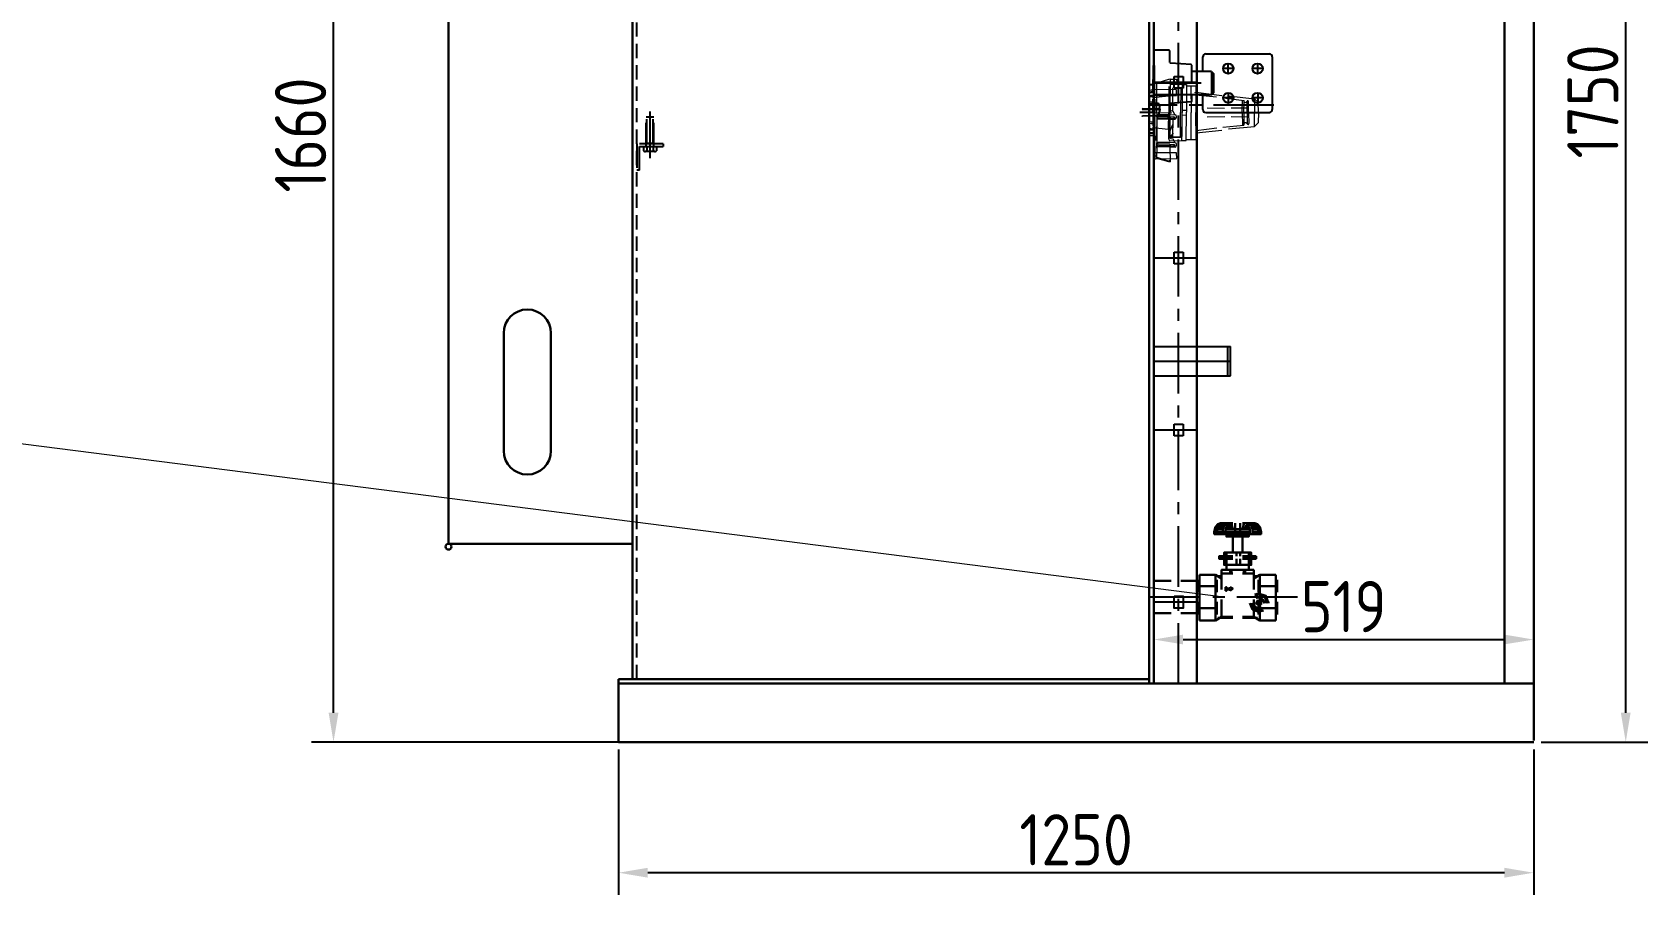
# Model space of a CAD drawing. Header units: millimetres. Extents: x 124493 to 133608, y -169944 to -164394.
# Drawn here: x 127917 to 130123, y -167298 to -166120 of the extents above; entities that cross this region are included whole.
import ezdxf

# ---------------------------------------------------------------- set-up
doc = ezdxf.new("R2010")
doc.units = ezdxf.units.MM
doc.header["$LTSCALE"] = 13
doc.linetypes.add('CENTERX2', pattern=[101.6, 63.5, -12.7, 12.7, -12.7])
doc.linetypes.add('DASHED', pattern=[0.75, 0.5, -0.25])
for name, color, linetype in [('1', 4, 'Continuous'), ('4虚线层', 6, 'DASHED'), ('C00-00-00', 7, 'Continuous'), ('粗实线', 4, 'Continuous')]:
    doc.layers.add(name, color=color, linetype=linetype)
doc.layers.add('标注、文本', color=3, linetype='Continuous', lineweight=25)
doc.layers.add('铁心', color=3, linetype='Continuous', lineweight=0)
doc.styles.get("Standard").update_dxf_attribs({"font": 'gbenor.shx', "bigfont": 'gbcbig.shx'})
doc.dimstyles.new('1-15', dxfattribs={"dimscale": 20, "dimtxt": 3.5, "dimasz": 2, "dimexe": 1.5, "dimexo": 0.5, "dimgap": 0.5, "dimtad": 1, "dimtoh": 1, "dimdec": 1, "dimdsep": 46, "dimtxsty": 'Standard', "dimcen": 2.5, "dimclrd": 3, "dimclre": 3, "dimclrt": 3, "dimadec": 0, "dimazin": 2, "dimtfac": 1, "dimtdec": 1, "dimtmove": 0, "dimatfit": 2, "dimfxl": 1, "dimarcsym": 0})

# ---------------------------------------------------------------- blocks, each defined once
blk = doc.blocks.new('A$C5957240F')
at = {"layer": '1', "color": 1, "linetype": 'CENTERX2', "lineweight": -3, "ltscale": 0.1}
blk.add_line((18, 16.7), (18, 80.4), dxfattribs=at)
at = {"layer": '4虚线层', "ltscale": 5}
for p, q in [((12.6, 32.4), (12.6, 72.9)), ((12.6, 72.9), (23.4, 72.9)), ((13.7, 37.2), (13.7, 72.9)), ((22.3, 37.2), (22.3, 72.9)), ((23.4, 32.4), (23.4, 72.9)), ((36, 36), (0, 36)), ((0, 36), (0, 0)), ((3.6, 0), (3.6, 32.4)), ((3.6, 32.4), (36, 32.4)), ((9, 32.4), (27, 32.4)), ((9, 32.4), (9, 26.7)), ((12.6, 37.2), (23.4, 37.2)), ((13.5, 32.4), (13.5, 26.7)), ((24.8, 25.6), (18, 25.6)), ((22.5, 32.4), (22.5, 26.7)), ((27, 32.4), (27, 26.7)), ((36, 36), (36, 32.4)), ((3.6, 0), (0, 0))]:
    blk.add_line(p, q, dxfattribs=at)
at = {"layer": '4虚线层'}
blk.add_line((18, 25.6), (11.2, 25.6), dxfattribs=at)
blk.add_arc((11.2, 28.7), 3.01, 221.6088, 318.3912, dxfattribs=at)
at = {"layer": '4虚线层', "ltscale": 5}
for centre, radius, start, end in [((18, 36.2), 10.5, 244.676, 295.324), ((24.8, 28.7), 3.01, 221.6088, 318.3912)]:
    blk.add_arc(centre, radius, start, end, dxfattribs=at)
blk = doc.blocks.new('*D512')
at = {"layer": 'Defpoints', "color": 0, "transparency": 16777216}
for p in [(128717.7, -167089.8), (129967.7, -167089.8), (128717.7, -167268.3)]:
    blk.add_point(p, dxfattribs=at)
at = {"layer": '标注、文本', "color": 3, "lineweight": -2, "transparency": 16777216}
for p, q in [((128717.7, -167099.8), (128717.7, -167298.3)), ((129967.7, -167099.8), (129967.7, -167298.3)), ((129927.7, -167268.3), (128757.7, -167268.3))]:
    blk.add_line(p, q, dxfattribs=at)
at = {"layer": '标注、文本', "color": 3, "transparency": 16777216}
for points in [[(128757.7, -167261.6), (128757.7, -167275), (128717.7, -167268.3)], [(129927.7, -167261.6), (129927.7, -167275), (129967.7, -167268.3)]]:
    blk.add_solid(points, dxfattribs=at)
at = {"layer": '标注、文本', "color": 3, "transparency": 16777216, "insert": (129342.7, -167223.3), "char_height": 70, "attachment_point": 5}
blk.add_mtext('1250', dxfattribs=at)
blk = doc.blocks.new('*D513')
at = {"layer": 'Defpoints', "color": 0, "transparency": 16777216}
for p in [(129967.7, -166949.8), (129448.7, -167009.8), (129967.7, -167009.8)]:
    blk.add_point(p, dxfattribs=at)
at = {"layer": '标注、文本', "color": 3, "lineweight": -2, "transparency": 16777216}
for p, q in [((129448.7, -166999.8), (129448.7, -166919.8)), ((129967.7, -166999.8), (129967.7, -166919.8)), ((129488.7, -166949.8), (129927.7, -166949.8))]:
    blk.add_line(p, q, dxfattribs=at)
at = {"layer": '标注、文本', "color": 3, "transparency": 16777216}
for points in [[(129488.7, -166943.1), (129488.7, -166956.4), (129448.7, -166949.8)], [(129927.7, -166943.1), (129927.7, -166956.4), (129967.7, -166949.8)]]:
    blk.add_solid(points, dxfattribs=at)
at = {"layer": '标注、文本', "color": 3, "transparency": 16777216, "insert": (129708.2, -166904.8), "char_height": 70, "attachment_point": 5}
blk.add_mtext('519', dxfattribs=at)
blk = doc.blocks.new('*D517')
at = {"layer": 'Defpoints', "color": 0, "transparency": 16777216}
for p in [(129967.7, -165339.8), (130093.4, -165339.8), (129967.7, -167089.8)]:
    blk.add_point(p, dxfattribs=at)
at = {"layer": '标注、文本', "color": 3, "lineweight": -2, "transparency": 16777216}
for p, q in [((129977.7, -165339.8), (130123.4, -165339.8)), ((130093.4, -167049.8), (130093.4, -165379.8)), ((129977.7, -167089.8), (130123.4, -167089.8))]:
    blk.add_line(p, q, dxfattribs=at)
at = {"layer": '标注、文本', "color": 3, "transparency": 16777216}
for points in [[(130086.7, -165379.8), (130100, -165379.8), (130093.4, -165339.8)], [(130086.7, -167049.8), (130100, -167049.8), (130093.4, -167089.8)]]:
    blk.add_solid(points, dxfattribs=at)
at = {"layer": '标注、文本', "color": 3, "transparency": 16777216, "insert": (130048.4, -166214.8), "char_height": 70, "attachment_point": 5, "rotation": 90}
blk.add_mtext('1750', dxfattribs=at)
blk = doc.blocks.new('A$C4C206FB1')
at = {"layer": '标注、文本', "color": 4, "lineweight": 30}
for points in [[(58.5, 85.6), (56.4, 84.5), (54.2, 82.4)], [(68.3, 85.6), (65, 85.6), (61.8, 83.4), (60.7, 80.2)], [(69.4, 80.2), (68.3, 84.5), (68.3, 85.6)], [(78, 80.2), (79.1, 84.5), (80.2, 85.6)], [(78, 85.6), (88.9, 85.6)], [(86.7, 80.2), (85.6, 83.4), (82.4, 85.6)], [(93.2, 82.4), (91, 84.5), (88.9, 85.6)], [(69.4, 75.9), (53.1, 75.9), (53.1, 78)], [(69.4, 75.9), (53.1, 75.9), (53.1, 78), (60.7, 78)], [(58.5, 84.5), (56.4, 83.4), (55.3, 82.4)], [(58.5, 83.4), (57.4, 82.4), (56.4, 81.3)], [(58.5, 82.4), (57.4, 82.4), (56.4, 81.3)], [(65, 83.4), (63.9, 82.4), (62.9, 80.2)], [(65, 82.4), (63.9, 82.4), (62.9, 80.2)], [(62.9, 75.9), (62.9, 80.2), (62.9, 78)], [(62.9, 78), (84.5, 78)], [(67.2, 80.2), (67.2, 82.4), (67.2, 83.4), (66.1, 83.4)], [(67.2, 82.4), (66.1, 82.4)], [(67.2, 82.4), (67.2, 80.2)], [(94.3, 78), (94.3, 75.9), (78, 75.9)], [(86.7, 78), (94.3, 78), (94.3, 75.9), (78, 75.9)], [(81.3, 83.4), (80.2, 82.4)], [(80.2, 80.2), (81.3, 82.4)], [(84.5, 80.2), (83.4, 82.4), (82.4, 83.4)], [(84.5, 80.2), (83.4, 82.4), (82.4, 82.4)], [(84.5, 75.9), (84.5, 80.2), (84.5, 78)], [(92.1, 82.4), (91, 83.4), (88.9, 84.5)], [(91, 81.3), (89.9, 82.4), (88.9, 83.4)], [(91, 81.3), (89.9, 82.4), (88.9, 82.4)], [(61.8, 56.4), (61.8, 59.6), (85.6, 59.6), (85.6, 56.4)], [(69.4, 55.3), (57.4, 55.3), (57.4, 56.4), (69.4, 56.4)], [(69.4, 54.2), (57.4, 54.2), (57.4, 55.3), (69.4, 55.3)], [(69.4, 41.2), (59.6, 41.2), (59.6, 44.4), (69.4, 44.4)], [(85.6, 54.2), (85.6, 48.8), (61.8, 48.8), (61.8, 54.2)], [(89.9, 56.4), (89.9, 55.3), (78, 55.3)], [(78, 56.4), (89.9, 56.4)], [(89.9, 55.3), (89.9, 54.2), (78, 54.2)], [(78, 55.3), (89.9, 55.3)], [(87.8, 44.4), (87.8, 41.2), (78, 41.2)], [(78, 44.4), (87.8, 44.4)], [(0, 34.7), (15.2, 34.7)], [(23.8, 34.7), (39, 34.7)], [(39, 24.9), (39, 35.8)], [(40.1, 40.1), (40.1, 30.3), (40.1, 10.8), (40.1, 0)], [(54.2, 40.1), (54.2, 30.3), (54.2, 10.8), (54.2, 0)], [(59.6, 41.2), (59.6, 27.1)], [(62.9, 29.3), (63.9, 29.3), (63.9, 28.2)], [(62.9, 29.3), (62.9, 28.2)], [(67.2, 29.3), (69.4, 28.2), (67.2, 26)], [(67.2, 29.3), (67.2, 28.2)], [(87.8, 41.2), (87.8, 27.1)], [(107.3, 40.1), (107.3, 30.3), (93.2, 30.3)], [(93.2, 40.1), (93.2, 30.3), (93.2, 10.8), (93.2, 0)], [(107.3, 40.1), (107.3, 30.3), (107.3, 10.8), (107.3, 0)], [(108.4, 24.9), (108.4, 35.8)], [(55.3, 16.3), (55.3, 5.4)], [(59.6, 18.4), (59.6, 3.3)], [(62.9, 26), (63.9, 26), (63.9, 27.1)], [(67.2, 26), (67.2, 27.1), (63.9, 27.1)], [(84.5, 15.2), (86.7, 9.8), (92.1, 7.6), (96.5, 8.7)], [(85.6, 15.2), (87.8, 10.8), (92.1, 8.7), (95.4, 9.8)], [(87.8, 18.4), (87.8, 3.3), (93.2, 0)], [(87.8, 15.2), (88.9, 11.9), (92.1, 10.8), (94.3, 11.9)], [(100.8, 15.2), (98.6, 21.7), (92.1, 23.8), (88.9, 22.8)], [(99.7, 15.2), (97.5, 20.6), (92.1, 22.8), (88.9, 21.7)], [(97.5, 15.2), (95.4, 18.4), (92.1, 20.6), (89.9, 19.5)], [(92.1, 16.3), (92.1, 5.4)], [(99.7, 15.2), (99.7, 16.3)], [(100.8, 15.2), (100.8, 16.3)], [(0, 6.5), (15.2, 6.5)], [(23.8, 6.5), (39, 6.5)], [(56.4, 2.2), (69.4, 2.2)], [(58.5, 3.3), (69.4, 3.3)], [(78, 3.3), (87.8, 3.3)], [(78, 3.3), (88.9, 3.3)], [(78, 2.2), (91, 2.2)], [(107.3, 10.8), (93.2, 10.8)]]:
    blk.add_lwpolyline(points, dxfattribs=at)
for points in [[(83.4, 75.9), (83.4, 73.7), (63.9, 73.7), (63.9, 75.9)], [(78, 73.7), (78, 59.6), (69.4, 59.6), (69.4, 73.7)], [(83.4, 48.8), (83.4, 44.4), (63.9, 44.4), (63.9, 48.8)], [(94.3, 15.2), (94.3, 17.3), (92.1, 17.3), (91, 17.3), (89.9, 15.2), (91, 14.1), (92.1, 14.1), (94.3, 14.1)], [(93.2, 15.2), (93.2, 16.3), (92.1, 16.3), (92.1, 15.2)]]:
    blk.add_lwpolyline(points, close=True, dxfattribs=at)
for points in [[(58.5, 85.6), (58.5, 85.6), (69.4, 85.6), (69.4, 85.6)], [(71.5, 85.6), (71.5, 85.6), (71.5, 75.9), (71.5, 75.9)], [(75.9, 85.6), (75.9, 85.6), (75.9, 75.9), (75.9, 75.9)], [(79.1, 84.5), (79.1, 84.5), (79.1, 85.6), (79.1, 85.6)], [(82.4, 85.6), (82.4, 85.6), (80.2, 85.6), (80.2, 85.6)], [(53.1, 78), (53.1, 78), (54.2, 82.4), (54.2, 82.4)], [(53.1, 78), (53.1, 78), (55.3, 82.4), (55.3, 82.4)], [(55.3, 78), (55.3, 78), (56.4, 81.3), (56.4, 81.3)], [(55.3, 78), (55.3, 78), (56.4, 81.3), (56.4, 81.3)], [(60.7, 78), (60.7, 78), (55.3, 78), (55.3, 78)], [(56.4, 80.2), (56.4, 80.2), (60.7, 80.2), (60.7, 80.2)], [(58.5, 84.5), (58.5, 84.5), (63.9, 84.5), (63.9, 84.5)], [(58.5, 83.4), (58.5, 83.4), (61.8, 83.4), (61.8, 83.4)], [(58.5, 82.4), (58.5, 82.4), (61.8, 82.4), (61.8, 82.4)], [(60.7, 80.2), (60.7, 80.2), (60.7, 75.9), (60.7, 75.9)], [(60.7, 78), (60.7, 78), (62.9, 78), (62.9, 78)], [(62.9, 80.2), (62.9, 80.2), (84.5, 80.2), (84.5, 80.2)], [(84.5, 78), (84.5, 78), (62.9, 78), (62.9, 78)], [(65, 83.4), (65, 83.4), (66.1, 83.4), (66.1, 83.4)], [(65, 82.4), (65, 82.4), (66.1, 82.4), (66.1, 82.4)], [(80.2, 82.4), (80.2, 82.4), (80.2, 80.2), (80.2, 80.2)], [(82.4, 83.4), (82.4, 83.4), (81.3, 83.4), (81.3, 83.4)], [(82.4, 82.4), (82.4, 82.4), (81.3, 82.4), (81.3, 82.4)], [(88.9, 84.5), (88.9, 84.5), (83.4, 84.5), (83.4, 84.5)], [(88.9, 83.4), (88.9, 83.4), (85.6, 83.4), (85.6, 83.4)], [(88.9, 82.4), (88.9, 82.4), (85.6, 82.4), (85.6, 82.4)], [(86.7, 80.2), (86.7, 80.2), (91, 80.2), (91, 80.2)], [(91, 80.2), (91, 80.2), (86.7, 80.2), (86.7, 80.2)], [(86.7, 80.2), (86.7, 80.2), (86.7, 75.9), (86.7, 75.9)], [(94.3, 78), (94.3, 78), (86.7, 78), (86.7, 78)], [(86.7, 78), (86.7, 78), (92.1, 78), (92.1, 78)], [(92.1, 78), (92.1, 78), (91, 81.3), (91, 81.3)], [(92.1, 78), (92.1, 78), (91, 81.3), (91, 81.3)], [(94.3, 78), (94.3, 78), (92.1, 82.4), (92.1, 82.4)], [(94.3, 78), (94.3, 78), (93.2, 82.4), (93.2, 82.4)], [(94.3, 75.9), (94.3, 75.9), (94.3, 78), (94.3, 78)], [(63.9, 59.6), (63.9, 59.6), (63.9, 56.4), (63.9, 56.4)], [(72.6, 59.6), (72.6, 59.6), (72.6, 56.4), (72.6, 56.4)], [(75.9, 59.6), (75.9, 59.6), (75.9, 56.4), (75.9, 56.4)], [(83.4, 59.6), (83.4, 59.6), (83.4, 56.4), (83.4, 56.4)], [(63.9, 54.2), (63.9, 54.2), (63.9, 48.8), (63.9, 48.8)], [(67.2, 44.4), (67.2, 44.4), (67.2, 41.2), (67.2, 41.2)], [(68.3, 44.4), (68.3, 44.4), (68.3, 41.2), (68.3, 41.2)], [(72.6, 54.2), (72.6, 54.2), (72.6, 48.8), (72.6, 48.8)], [(75.9, 54.2), (75.9, 54.2), (75.9, 48.8), (75.9, 48.8)], [(79.1, 44.4), (79.1, 44.4), (79.1, 41.2), (79.1, 41.2)], [(80.2, 44.4), (80.2, 44.4), (80.2, 41.2), (80.2, 41.2)], [(83.4, 54.2), (83.4, 54.2), (83.4, 48.8), (83.4, 48.8)], [(40.1, 40.1), (40.1, 40.1), (46.6, 40.1), (46.6, 40.1)], [(40.1, 30.3), (40.1, 30.3), (40.1, 40.1), (40.1, 40.1)], [(40.1, 30.3), (40.1, 30.3), (46.6, 30.3), (46.6, 30.3)], [(46.6, 40.1), (46.6, 40.1), (54.2, 40.1), (54.2, 40.1)], [(46.6, 30.3), (46.6, 30.3), (54.2, 30.3), (54.2, 30.3)], [(54.2, 40.1), (54.2, 40.1), (59.6, 36.8), (59.6, 36.8)], [(55.3, 35.8), (55.3, 35.8), (55.3, 24.9), (55.3, 24.9)], [(56.4, 39), (56.4, 39), (59.6, 39), (59.6, 39)], [(58.5, 37.9), (58.5, 37.9), (59.6, 37.9), (59.6, 37.9)], [(93.2, 40.1), (93.2, 40.1), (87.8, 36.8), (87.8, 36.8)], [(87.8, 39), (87.8, 39), (91, 39), (91, 39)], [(87.8, 37.9), (87.8, 37.9), (88.9, 37.9), (88.9, 37.9)], [(92.1, 35.8), (92.1, 35.8), (92.1, 24.9), (92.1, 24.9)], [(107.3, 40.1), (107.3, 40.1), (93.2, 40.1), (93.2, 40.1)], [(39, 5.4), (39, 5.4), (39, 16.3), (39, 16.3)], [(62.9, 26), (62.9, 26), (62.9, 28.2), (62.9, 28.2)], [(63.9, 28.2), (63.9, 28.2), (67.2, 28.2), (67.2, 28.2)], [(97.5, 15.2), (97.5, 15.2), (97.5, 16.3), (97.5, 16.3)], [(108.4, 5.4), (108.4, 5.4), (108.4, 16.3), (108.4, 16.3)], [(40.1, 10.8), (40.1, 10.8), (46.6, 10.8), (46.6, 10.8)], [(46.6, 10.8), (46.6, 10.8), (54.2, 10.8), (54.2, 10.8)], [(54.2, 0), (54.2, 0), (59.6, 3.3), (59.6, 3.3)], [(59.6, 3.3), (59.6, 3.3), (69.4, 3.3), (69.4, 3.3)], [(45.5, 0), (45.5, 0), (40.1, 0), (40.1, 0)], [(54.2, 0), (54.2, 0), (45.5, 0), (45.5, 0)], [(93.2, 0), (93.2, 0), (107.3, 0), (107.3, 0)]]:
    blk.add_open_spline(points, degree=3, dxfattribs=at)
blk = doc.blocks.new('*D520')
at = {"layer": 'Defpoints', "color": 0, "transparency": 16777216}
for p in [(128328.4, -165431.6), (128703.7, -165431.6), (128817.7, -167089.8)]:
    blk.add_point(p, dxfattribs=at)
at = {"layer": '标注、文本', "color": 3, "lineweight": -2, "transparency": 16777216}
for p, q in [((128693.7, -165431.6), (128298.4, -165431.6)), ((128328.4, -167049.8), (128328.4, -165471.6)), ((128807.7, -167089.8), (128298.4, -167089.8))]:
    blk.add_line(p, q, dxfattribs=at)
at = {"layer": '标注、文本', "color": 3, "transparency": 16777216}
for points in [[(128321.7, -165471.6), (128335.1, -165471.6), (128328.4, -165431.6)], [(128321.7, -167049.8), (128335.1, -167049.8), (128328.4, -167089.8)]]:
    blk.add_solid(points, dxfattribs=at)
at = {"layer": '标注、文本', "color": 3, "transparency": 16777216, "insert": (128283.4, -166260.7), "char_height": 70, "attachment_point": 5, "rotation": 90}
blk.add_mtext('1660', dxfattribs=at)

msp = doc.modelspace()

# ---------------------------------------------------------------- hatches: boundary and pattern name
at = {"layer": 'C00-00-00'}
h = msp.add_hatch(color=256, dxfattribs=at)
h.dxf.hatch_style = 2
h.paths.add_polyline_path([(129449.53, -166229.75), (129449.58, -166261.08), (129453.04, -166261.88)])
h = msp.add_hatch(color=256, dxfattribs=at)
h.dxf.hatch_style = 2
h.paths.add_polyline_path([(129449.53, -166229.75), (129452.99, -166230.55), (129453.04, -166261.88)])
h = msp.add_hatch(color=256, dxfattribs=at)
h.dxf.hatch_style = 2
h.paths.add_polyline_path([(129449.69, -166266.94), (129452.46, -166267.57), (129449.53, -166267.63)])
h = msp.add_hatch(color=256, dxfattribs=at)
h.dxf.hatch_style = 2
h.paths.add_polyline_path([(129449.58, -166261.08), (129449.69, -166266.94), (129452.46, -166267.57)])
h = msp.add_hatch(color=256, dxfattribs=at)
h.dxf.hatch_style = 2
h.paths.add_polyline_path([(129449.58, -166261.08), (129453.04, -166261.88), (129452.46, -166267.57)])

# ---------------------------------------------------------------- linework, layer by layer
at = {"layer": '1', "color": 1, "linetype": 'CENTERX2', "lineweight": -3, "ltscale": 0.1}
for p, q in [((129482.68, -167009.77), (129482.68, -165369.76)), ((129482.68, -167009.77), (129482.68, -165369.76)), ((129507.68, -166188.77), (129448.68, -166188.77)), ((129507.68, -166188.77), (129448.68, -166188.77)), ((129513.68, -166189.77), (129448.68, -166189.77)), ((129612.85, -166219.75), (129442.68, -166219.75)), ((129507.68, -166428.77), (129448.68, -166428.77)), ((129507.68, -166663.77), (129448.68, -166663.77)), ((129644.84, -166891.77), (129442.68, -166891.77)), ((129507.68, -166898.77), (129448.68, -166898.77))]:
    msp.add_line(p, q, dxfattribs=at)
at = {"layer": '4虚线层', "ltscale": 3}
msp.add_line((128742.68, -167003.77), (128742.68, -165468.77), dxfattribs=at)
at = {"layer": 'C00-00-00', "lineweight": 0}
for points in [[(129442.68, -166199.24), (129448.63, -166198.95)], [(129449.53, -166229.75), (129449.48, -166198.42), (129448.63, -166198.95), (129448.68, -166230.28)], [(129470.92, -166184.43), (129468.69, -166184.65), (129452.94, -166189.75)], [(129453.15, -166229.86), (129452.94, -166189.75), (129470.98, -166187.36)], [(129470.92, -166184.43), (129479.7, -166184.27), (129480.12, -166188.74), (129470.66, -166188.74)], [(129470.92, -166184.43), (129470.81, -166225.93), (129471.34, -166226.78), (129472.57, -166227.79)], [(129471.56, -166191.14), (129487.41, -166191.88), (129493.26, -166191.78), (129493.26, -166229.65)], [(129474.64, -166228.27), (129474.75, -166196.24)], [(129493.26, -166191.78), (129493.64, -166193.32), (129506.03, -166193.27), (129506.35, -166229.76)], [(129499.49, -166193.21), (129499.8, -166229.7)], [(129504.65, -166202.42), (129506.19, -166202.04), (129541.56, -166206.57)], [(129456.5, -166224.81), (129433.26, -166224.54), (129432.94, -166225.92), (129458.42, -166225.98)], [(129446.93, -166209.49), (129469.27, -166207.36)], [(129469.27, -166207.36), (129469.16, -166229.91)], [(129545.5, -166224.23), (129521.56, -166223.8)], [(129543.69, -166209.97), (129571.99, -166213.59)], [(129550.87, -166207.26), (129586.41, -166211.09), (129586.4, -166230.03)], [(129578.37, -166223.81), (129554.27, -166224.07)], [(129571.83, -166214.29), (129572.2, -166215.83), (129573.58, -166216.15), (129575.13, -166215.77), (129576.14, -166214.55)], [(129576.99, -166214.02), (129576.3, -166213.86), (129576.14, -166214.55)], [(129578.32, -166230.35), (129578.21, -166215.03), (129577.68, -166214.18), (129576.99, -166214.02)], [(129591.56, -166229.77), (129591.14, -166215.83), (129586.41, -166211.09)], [(129457.03, -166235.13), (129432.94, -166235.39), (129433.26, -166234.01), (129458.74, -166234.06)], [(129449.53, -166229.75), (129449.58, -166261.08), (129448.73, -166261.62), (129448.68, -166230.28)], [(129453.15, -166229.86), (129452.46, -166267.57), (129449.53, -166267.63), (129449.53, -166229.75)], [(129449.96, -166234.22), (129449.96, -166262.63)], [(129452.57, -166235.55), (129453.63, -166237.25), (129455.01, -166237.57)], [(129453.15, -166229.86), (129452.83, -166269.12), (129453.2, -166270.66), (129454.58, -166270.98)], [(129454.69, -166238.96), (129453.15, -166239.33), (129452.83, -166240.71)], [(129453.04, -166233.48), (129453.42, -166235.02), (129454.8, -166235.34)], [(129471.66, -166263.27), (129469.96, -166264.33), (129469.48, -166266.41), (129469.85, -166267.95), (129471.93, -166268.43), (129487.25, -166268.32), (129493.1, -166268.22), (129493.26, -166229.65)], [(129470.7, -166239.01), (129470.81, -166263.8), (129485.44, -166263.54), (129486.98, -166263.16), (129487.3, -166261.78), (129487.41, -166229.76)], [(129470.7, -166239.01), (129470.81, -166263.8), (129471.34, -166264.65), (129472.56, -166265.66)], [(129470.7, -166239.01), (129477.94, -166239.22)], [(129470.81, -166235.39), (129471.02, -166237.63)], [(129470.81, -166235.39), (129471.02, -166237.63)], [(129473.04, -166263.59), (129470.81, -166263.8), (129474.59, -166263.21), (129475.01, -166239.28)], [(129477.83, -166233.37), (129475.33, -166228.43), (129472.57, -166227.79)], [(129477.57, -166237.68), (129477.19, -166236.14), (129475.81, -166235.82)], [(129479.96, -166236.78), (129479.59, -166235.23), (129479.22, -166233.69), (129477.83, -166233.37)], [(129477.94, -166239.22), (129478.95, -166238), (129479.96, -166236.78)], [(129493.42, -166266.83), (129506.5, -166266.94), (129506.35, -166229.76)], [(129545.71, -166235.93), (129521.61, -166236.2)], [(129543.21, -166249.92), (129571.56, -166247)], [(129550.65, -166252.37), (129586.4, -166248.97), (129586.4, -166230.03)], [(129578.42, -166236.2), (129554.49, -166235.77)], [(129576.35, -166245.19), (129575.12, -166244.18), (129573.74, -166243.86), (129572.2, -166244.23), (129571.72, -166246.31)], [(129576.35, -166245.19), (129576.88, -166246.04), (129577.57, -166246.2)], [(129577.57, -166246.2), (129578.26, -166246.36), (129578.58, -166244.98)], [(129591.56, -166229.77), (129591.14, -166244.24), (129586.4, -166248.97)], [(129442.68, -166261.22), (129448.73, -166261.62)], [(129446.98, -166250.29), (129469.05, -166252.47)], [(129449.85, -166256.78), (129450.01, -166293.96)], [(129452.83, -166269.12), (129453.04, -166271.35), (129453.41, -166272.89), (129454.8, -166273.21)], [(129452.83, -166278.59), (129453.04, -166271.35)], [(129477.83, -166271.25), (129475.33, -166266.3), (129472.56, -166265.66)], [(129479.96, -166274.65), (129479.58, -166273.11), (129479.21, -166271.57), (129477.83, -166271.25)], [(129506.5, -166257.47), (129541.56, -166253.91)], [(129452.51, -166289.44), (129450.27, -166289.65), (129450.86, -166283.96), (129452.93, -166284.44)], [(129452.56, -166273.43), (129453.63, -166275.13), (129455.01, -166275.45)], [(129452.56, -166292.36), (129469, -166296.89), (129471.07, -166297.37), (129470.86, -166295.13)], [(129454.69, -166276.83), (129453.15, -166277.2), (129452.83, -166278.59)], [(129452.88, -166290.98), (129468.46, -166296.04), (129470.7, -166295.82)], [(129470.7, -166276.89), (129477.94, -166277.1)], [(129477.56, -166275.56), (129477.19, -166274.01), (129475.81, -166273.69)], [(129477.94, -166277.1), (129478.79, -166276.57), (129479.96, -166274.65)]]:
    msp.add_lwpolyline(points, dxfattribs=at)
for points in [[(129449.8, -166206.51), (129479.59, -166206.83), (129479.96, -166198.9), (129449.48, -166198.42)], [(129449.47, -166293.11), (129480.11, -166292.9), (129479.8, -166284.81), (129449.85, -166285.18)]]:
    msp.add_lwpolyline(points, close=True, dxfattribs=at)
for points in [[(129447.52, -166165.92), (129447.52, -166165.92), (129446.98, -166202.94), (129446.98, -166202.94)], [(129449.75, -166165.71), (129449.75, -166165.71), (129449.91, -166202.89), (129449.91, -166202.89)], [(129442.68, -166199.24), (129446.26, -166199.07), (129448.63, -166198.95), (129448.63, -166198.95)], [(129442.68, -166201.57), (129446.38, -166201.34), (129448.85, -166201.19), (129448.85, -166201.19)], [(129442.68, -166202.86), (129446.2, -166202.68), (129448.53, -166202.57), (129448.53, -166202.57)], [(129469.38, -166194.27), (129469.38, -166194.27), (129469.16, -166229.91), (129469.16, -166229.91)], [(129485.6, -166196.56), (129485.6, -166196.56), (129485.17, -166229.97), (129485.17, -166229.97)], [(129487.36, -166198.43), (129487.36, -166198.43), (129487.41, -166229.76), (129487.41, -166229.76)], [(129487.41, -166191.88), (129487.41, -166191.88), (129487.41, -166229.76), (129487.41, -166229.76)], [(129442.68, -166206.47), (129446.14, -166206.3), (129448.42, -166206.19), (129448.42, -166206.19)], [(129442.68, -166208.1), (129446.35, -166207.88), (129448.79, -166207.73), (129448.79, -166207.73)], [(129442.68, -166215.25), (129446.23, -166215.08), (129448.58, -166214.96), (129448.58, -166214.96)], [(129442.68, -166217.47), (129446.35, -166217.31), (129448.79, -166217.2), (129448.79, -166217.2)], [(129447.14, -166211.72), (129447.14, -166211.72), (129447.46, -166248.21), (129447.46, -166248.21)], [(129450.07, -166211.67), (129450.07, -166211.67), (129449.69, -166248), (129449.69, -166248)], [(129487.36, -166226.83), (129487.36, -166226.83), (129493.21, -166226.73), (129493.21, -166226.73)], [(129506.08, -166205.66), (129506.08, -166205.66), (129534.54, -166208.59), (129534.54, -166208.59)], [(129569.7, -166229.82), (129569.7, -166229.82), (129569.91, -166213.11), (129569.91, -166213.11)], [(129571.77, -166230.3), (129571.77, -166230.3), (129571.99, -166213.59), (129571.99, -166213.59)], [(129576.24, -166229.87), (129576.24, -166229.87), (129576.14, -166214.55), (129576.14, -166214.55)], [(129576.99, -166214.02), (129576.99, -166214.02), (129577.15, -166213.33), (129577.15, -166213.33)], [(129448.68, -166230.28), (129448.68, -166230.28), (129429.75, -166230.28), (129429.75, -166230.28)], [(129448.84, -166229.59), (129448.84, -166229.59), (129429.91, -166229.59), (129429.91, -166229.59)], [(129438.52, -166230.12), (129438.52, -166230.12), (129473.47, -166230.18), (129473.47, -166230.18)], [(129442.68, -166242.39), (129446.32, -166242.57), (129448.73, -166242.68), (129448.73, -166242.68)], [(129442.68, -166244.62), (129446.44, -166244.8), (129448.95, -166244.91), (129448.95, -166244.91)], [(129454.06, -166232.25), (129454.06, -166232.25), (129469.27, -166235.77), (129469.27, -166235.77)], [(129470.6, -166233.16), (129470.6, -166233.16), (129454.59, -166233.1), (129454.59, -166233.1)], [(129470.7, -166239.01), (129470.7, -166239.01), (129454.69, -166238.96), (129454.69, -166238.96)], [(129470.81, -166235.39), (129470.81, -166235.39), (129454.8, -166235.34), (129454.8, -166235.34)], [(129471.02, -166237.63), (129471.02, -166237.63), (129455.01, -166237.57), (129455.01, -166237.57)], [(129469.05, -166252.47), (129469.05, -166252.47), (129469.16, -166229.91), (129469.16, -166229.91)], [(129469.48, -166266.41), (129469.48, -166266.41), (129469.16, -166229.91), (129469.16, -166229.91)], [(129470.49, -166255.71), (129470.49, -166255.71), (129474.8, -166246.51), (129474.8, -166246.51)], [(129477.83, -166233.37), (129477.83, -166233.37), (129470.6, -166233.16), (129470.6, -166233.16)], [(129470.81, -166235.39), (129470.81, -166235.39), (129475.81, -166235.82), (129475.81, -166235.82)], [(129471.02, -166237.63), (129471.02, -166237.63), (129477.57, -166237.68), (129477.57, -166237.68)], [(129477.57, -166237.68), (129477.57, -166237.68), (129477.73, -166236.99), (129477.73, -166236.99)], [(129485.44, -166263.54), (129485.44, -166263.54), (129485.17, -166229.97), (129485.17, -166229.97)], [(129487.25, -166268.32), (129487.25, -166268.32), (129487.41, -166229.76), (129487.41, -166229.76)], [(129487.3, -166233.37), (129487.3, -166233.37), (129493.15, -166233.27), (129493.15, -166233.27)], [(129499.96, -166266.89), (129499.96, -166266.89), (129499.8, -166229.7), (129499.8, -166229.7)], [(129569.7, -166229.82), (129569.7, -166229.82), (129570.02, -166247.37), (129570.02, -166247.37)], [(129571.77, -166230.3), (129571.77, -166230.3), (129571.56, -166247), (129571.56, -166247)], [(129576.24, -166229.87), (129576.24, -166229.87), (129576.19, -166245.88), (129576.19, -166245.88)], [(129578.32, -166230.35), (129578.32, -166230.35), (129578.58, -166244.98), (129578.58, -166244.98)], [(129442.68, -166251.86), (129446.32, -166252.03), (129448.73, -166252.15), (129448.73, -166252.15)], [(129442.68, -166253.39), (129446.53, -166253.57), (129449.11, -166253.69), (129449.11, -166253.69)], [(129442.68, -166257.01), (129446.47, -166257.19), (129449, -166257.31), (129449, -166257.31)], [(129442.68, -166258.41), (129446.29, -166258.58), (129448.68, -166258.69), (129448.68, -166258.69)], [(129442.68, -166261.22), (129446.32, -166261.46), (129448.73, -166261.62), (129448.73, -166261.62)], [(129470.6, -166271.03), (129470.6, -166271.03), (129454.58, -166270.98), (129454.58, -166270.98)], [(129469.48, -166266.41), (129469.48, -166266.41), (129469.64, -166265.71), (129469.64, -166265.71)], [(129477.83, -166271.25), (129477.83, -166271.25), (129470.6, -166271.03), (129470.6, -166271.03)], [(129475.01, -166258.21), (129475.01, -166258.21), (129470.81, -166263.8), (129470.81, -166263.8)], [(129471.66, -166263.27), (129471.66, -166263.27), (129487.67, -166263.32), (129487.67, -166263.32)], [(129474.53, -166260.29), (129474.53, -166260.29), (129473.04, -166263.59), (129473.04, -166263.59)], [(129474.37, -166251.51), (129474.37, -166251.51), (129474.53, -166250.82), (129474.53, -166250.82)], [(129506.45, -166254.55), (129506.45, -166254.55), (129534.96, -166250.93), (129534.96, -166250.93)], [(129452.83, -166278.59), (129452.83, -166278.59), (129452.56, -166292.36), (129452.56, -166292.36)], [(129470.7, -166276.89), (129470.7, -166276.89), (129454.69, -166276.83), (129454.69, -166276.83)], [(129470.81, -166273.27), (129470.81, -166273.27), (129454.8, -166273.21), (129454.8, -166273.21)], [(129471.02, -166275.5), (129471.02, -166275.5), (129455.01, -166275.45), (129455.01, -166275.45)], [(129470.7, -166276.89), (129470.7, -166276.89), (129471.07, -166297.37), (129471.07, -166297.37)], [(129470.81, -166273.27), (129470.81, -166273.27), (129471.02, -166275.5), (129471.02, -166275.5)], [(129470.81, -166273.27), (129470.81, -166273.27), (129475.81, -166273.69), (129475.81, -166273.69)], [(129471.02, -166275.5), (129471.02, -166275.5), (129477.56, -166275.56), (129477.56, -166275.56)], [(129477.56, -166275.56), (129477.56, -166275.56), (129477.72, -166274.86), (129477.72, -166274.86)]]:
    msp.add_open_spline(points, degree=3, dxfattribs=at)
at = {"layer": '标注、文本'}
for p, q in [((129442.68, -165638.77), (129442.68, -167001.77)), ((129448.68, -166217.46), (129448.68, -166144.96)), ((129448.68, -166569.74), (129553.68, -166569.74))]:
    msp.add_line(p, q, dxfattribs=at)
at = {"layer": '标注、文本', "color": 4, "lineweight": 30}
for p, q in [((128485.49, -165718.8), (128485.49, -166818.97)), ((128560.82, -166692.05), (128560.82, -166531.3)), ((128625.42, -166531.3), (128625.42, -166692.05)), ((128485.49, -166818.97), (128736.68, -166818.97))]:
    msp.add_line(p, q, dxfattribs=at)
at = {"layer": '标注、文本', "color": 2}
for p, q in [((129448.68, -166549.74), (129553.68, -166549.74)), ((129549.68, -166589.74), (129549.68, -166549.74)), ((129553.68, -166589.74), (129553.68, -166549.74)), ((129448.68, -166589.74), (129553.68, -166589.74))]:
    msp.add_line(p, q, dxfattribs=at)
at = {"layer": '标注、文本', "color": 4, "lineweight": 30}
msp.add_circle((128485.49, -166822.97), 4, dxfattribs=at)
for centre, start, end in [((128593.12, -166531.3), 0, 180), ((128593.12, -166692.05), 180, 0)]:
    msp.add_arc(centre, 32.3, start, end, dxfattribs=at)
at = {"layer": '粗实线', "lineweight": 30}
for p, q in [((129927.68, -167009.77), (129927.68, -165339.76)), ((129967.68, -167009.77), (129967.68, -165339.76)), ((129442.68, -167009.77), (129442.68, -165369.76)), ((129448.68, -167009.77), (129448.68, -165369.76)), ((129507.68, -167009.77), (129507.68, -165369.76)), ((128736.68, -167003.77), (128736.68, -165468.77)), ((129442.68, -167003.77), (128717.68, -167003.77)), ((128717.68, -167003.77), (128717.68, -167089.77)), ((129442.68, -167009.77), (128717.68, -167009.77)), ((129442.68, -167009.77), (129967.68, -167009.77)), ((129967.68, -167009.77), (129967.68, -167087.77)), ((128717.68, -167089.77), (129967.68, -167089.77))]:
    msp.add_line(p, q, dxfattribs=at)
at = {"layer": '粗实线'}
for p, q in [((129469.68, -166144.96), (129448.68, -166144.96)), ((129470.68, -166161.52), (129470.68, -166145.96)), ((129470.68, -166161.53), (129470.68, -166150.96)), ((129470.68, -166161.54), (129470.68, -166150.97)), ((129515.68, -166173.98), (129515.68, -166153.98)), ((129515.68, -166173.98), (129515.68, -166158.98)), ((129519.68, -166149.98), (129607.4, -166149.98)), ((129610.58, -166153.89), (129610.58, -166225.89)), ((129610.58, -166157.67), (129610.58, -166178.33)), ((129448.68, -166219.74), (129448.68, -166175.74)), ((129448.68, -166219.75), (129448.68, -166179.75)), ((129448.68, -166219.76), (129448.68, -166179.76)), ((129499.75, -166164.4), (129471.62, -166162.52)), ((129499.75, -166164.41), (129471.62, -166162.54)), ((129476.68, -166180.77), (129488.68, -166180.77)), ((129476.68, -166196.77), (129476.68, -166180.77)), ((129476.68, -166180.77), (129488.68, -166180.77)), ((129476.68, -166196.77), (129476.68, -166180.77)), ((129488.68, -166180.77), (129488.68, -166196.77)), ((129488.68, -166180.77), (129488.68, -166196.77)), ((129500.68, -166189.96), (129500.68, -166165.4)), ((129500.68, -166189.97), (129500.68, -166165.41)), ((129527.68, -166173.97), (129500.68, -166173.97)), ((129527.68, -166173.97), (129530.68, -166176.97)), ((129527.68, -166173.97), (129527.68, -166205.97)), ((129527.68, -166173.98), (129530.68, -166176.98)), ((129527.68, -166173.98), (129527.68, -166205.98)), ((129530.68, -166202.97), (129530.68, -166176.97)), ((129530.68, -166202.98), (129530.68, -166176.98)), ((129558.67, -166169.87), (129542.48, -166169.87)), ((129558.78, -166169.87), (129542.59, -166169.87)), ((129550.58, -166177.35), (129550.58, -166162.39)), ((129598.67, -166169.95), (129582.48, -166169.95)), ((129598.67, -166169.95), (129582.48, -166169.95)), ((129590.68, -166177.34), (129590.68, -166162.39)), ((129448.68, -166192.25), (129442.68, -166192.25)), ((129448.68, -166192.26), (129442.68, -166192.26)), ((129488.68, -166196.77), (129476.68, -166196.77)), ((129488.68, -166196.77), (129476.68, -166196.77)), ((129527.68, -166205.97), (129530.68, -166202.97)), ((129527.68, -166205.98), (129530.68, -166202.98)), ((129550.68, -166217.37), (129550.68, -166202.42)), ((129590.68, -166202.59), (129590.68, -166217.54)), ((129610.58, -166202.05), (129610.58, -166222.72)), ((129527.68, -166205.97), (129448.68, -166205.97)), ((129454.18, -166217.46), (129448.68, -166217.46)), ((129456.18, -166219.46), (129456.18, -166221.22)), ((129456.18, -166221.22), (129456.74, -166221.22)), ((129456.74, -166223.16), (129456.18, -166223.16)), ((129456.18, -166223.16), (129456.18, -166224.11)), ((129456.18, -166224.11), (129456.74, -166224.11)), ((129456.18, -166224.11), (129456.74, -166224.11)), ((129456.74, -166226.05), (129456.18, -166226.05)), ((129456.18, -166226.05), (129456.18, -166227)), ((129456.18, -166227), (129456.74, -166227)), ((129456.18, -166227), (129456.74, -166227)), ((129456.74, -166221.22), (129456.74, -166223.16)), ((129456.74, -166224.11), (129456.74, -166226.05)), ((129456.74, -166227), (129456.74, -166228.95)), ((129470.68, -166233.96), (129470.68, -166218.39)), ((129470.68, -166218.4), (129470.68, -166228.96)), ((129470.68, -166218.41), (129470.68, -166228.97)), ((129499.75, -166215.52), (129471.62, -166217.4)), ((129499.75, -166215.54), (129471.62, -166217.41)), ((129500.68, -166214.53), (129500.68, -166205.96)), ((129500.68, -166214.54), (129500.68, -166205.97)), ((129515.68, -166225.98), (129515.68, -166205.98)), ((129558.78, -166209.89), (129542.59, -166209.89)), ((129558.88, -166209.89), (129542.69, -166209.89)), ((129598.67, -166209.98), (129582.48, -166209.98)), ((129598.67, -166209.98), (129582.48, -166209.98)), ((129456.17, -166233.96), (129456.18, -166228.95)), ((129456.74, -166228.95), (129456.18, -166228.95)), ((129469.68, -166234.96), (129457.16, -166234.96)), ((129519.68, -166229.98), (129607.4, -166229.98)), ((129476.68, -166420.77), (129488.68, -166420.77)), ((129476.68, -166436.77), (129476.68, -166420.77)), ((129488.68, -166420.77), (129488.68, -166436.77)), ((129488.68, -166436.77), (129476.68, -166436.77)), ((129476.68, -166655.77), (129488.68, -166655.77)), ((129476.68, -166671.77), (129476.68, -166655.77)), ((129488.68, -166655.77), (129488.68, -166671.77)), ((129488.68, -166671.77), (129476.68, -166671.77))]:
    msp.add_line(p, q, dxfattribs=at)
msp.add_lwpolyline([(129476.68, -166890.77), (129488.68, -166890.77), (129488.68, -166906.77), (129476.68, -166906.77)], close=True, dxfattribs=at)
for centre in [(129550.48, -166169.95), (129590.58, -166169.95), (129550.58, -166209.98), (129590.58, -166209.98)]:
    msp.add_circle(centre, 7, dxfattribs=at)
for centre, radius, start, end in [((129469.68, -166145.96), 1, 0, 90), ((129519.68, -166153.98), 4, 90, 180), ((129606.58, -166153.89), 4, 0, 90), ((129449.68, -166175.74), 1, 90, 180), ((129471.68, -166161.52), 1, 180, 266.18593), ((129471.68, -166161.53), 1, 180, 266.18593), ((129471.68, -166161.54), 1, 180, 266.18593), ((129499.68, -166165.4), 1, 0, 86.18593), ((129499.68, -166165.41), 1, 0, 86.18593), ((129454.18, -166219.46), 2, 0, 90), ((129454.18, -166219.46), 2, 0, 90), ((129471.68, -166218.39), 1, 93.81407, 180), ((129471.68, -166218.4), 1, 93.81407, 180), ((129471.68, -166218.41), 1, 93.81407, 180), ((129499.68, -166214.53), 1, 273.81407, 0), ((129499.68, -166214.54), 1, 273.81407, 0), ((129519.68, -166225.98), 4, 180, 270), ((129606.58, -166225.89), 4, 270, 0), ((129457.17, -166233.96), 1, 180, 270), ((129469.68, -166233.96), 1, 270, 0)]:
    msp.add_arc(centre, radius, start, end, dxfattribs=at)
at = {"layer": '铁心'}
msp.add_lwpolyline([(129543.76, -166891.77), (127883.13, -166680.34), (127883.13, -166680.34)], dxfattribs=at)

# ---------------------------------------------------------------- block references
at = {"layer": '标注、文本'}
msp.add_blockref('A$C5957240F', (128742.68, -166308.77), dxfattribs=at)
at = {"layer": '标注、文本', "xscale": 1.555200000002515, "yscale": 1.555200000000696, "zscale": 1.5552}
msp.add_blockref('A$C4C206FB1', (129448.68, -166923.79), dxfattribs=at)

# ---------------------------------------------------------------- dimensions: what is measured, and where the dimension line sits
at = {"layer": '标注、文本'}
dim = msp.add_linear_dim(base=(130093.36, -165339.76), p1=(129967.68, -167089.77), p2=(129967.68, -165339.76), angle=90, dimstyle='1-15', dxfattribs=at)
dim.commit()
dim.dimension.update_dxf_attribs({"geometry": '*D517', "text_midpoint": (130048.36, -166214.76)})
dim = msp.add_linear_dim(base=(128328.4, -165431.56), p1=(128817.68, -167089.77), p2=(128703.68, -165431.56), angle=90, text='1660', dimstyle='1-15', dxfattribs=at)
dim.commit()
dim.dimension.update_dxf_attribs({"geometry": '*D520', "text_midpoint": (128283.4, -166260.67)})
for base, p1, p2, picture, middle in [((129967.68, -166949.78), (129448.68, -167009.77), (129967.68, -167009.77), '*D513', (129708.18, -166904.78)), ((128717.68, -167268.31), (129967.68, -167089.77), (128717.68, -167089.77), '*D512', (129342.68, -167223.31))]:
    dim = msp.add_linear_dim(base=base, p1=p1, p2=p2, dimstyle='1-15', dxfattribs=at)
    dim.commit()
    dim.dimension.update_dxf_attribs({"geometry": picture, "text_midpoint": middle})

doc.saveas('drawing.dxf')
